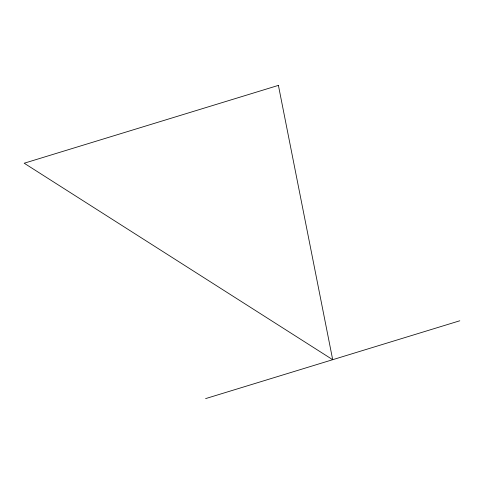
<?xml version="1.0" encoding="UTF-8"?>
<svg xmlns="http://www.w3.org/2000/svg" width="484" height="484" viewBox="0 0 484 484"><rect width="100%" height="100%" fill="white"/><g stroke="black" fill="none" stroke-linecap="round" stroke-linejoin="round"><path stroke-width="0.73" d="M205.591 398.616L459.8 320.777M278.409 85.384L24.2 163.223L332.696 359.697L278.409 85.384"/></g></svg>
